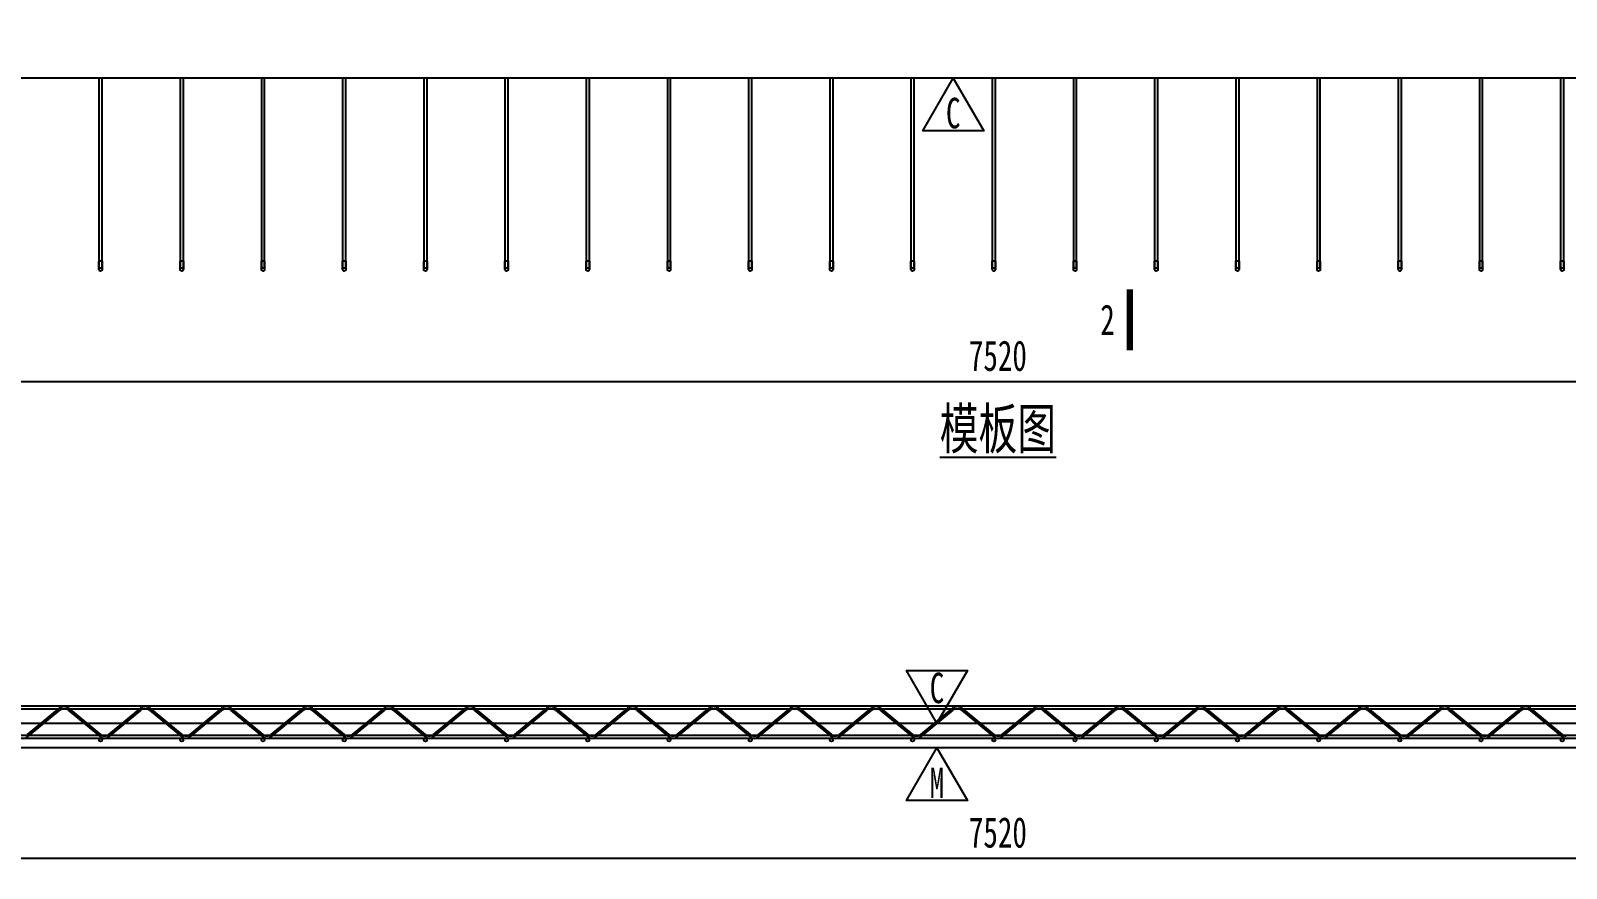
# Model space of a CAD drawing. Extents: x -524 to 129100, y -10500 to 1.
# Drawn here: x 70100 to 73883, y -5326 to -3263 of the extents above; entities that cross this region are included whole.
import ezdxf

# ---------------------------------------------------------------- set-up
doc = ezdxf.new("R2010")
doc.units = 0
doc.header["$LTSCALE"] = 250
doc.linetypes.add('BeePC_CENTER', pattern=[2, 1.25, -0.25, 0.25, -0.25])
doc.layers.get('0').update_dxf_attribs({"linetype": 'CONTINUOUS'})
doc.layers.get('Defpoints').update_dxf_attribs({"linetype": 'CONTINUOUS'})
for name, color, linetype in [('BeePC-CCBZ', 110, 'CONTINUOUS'), ('BeePC-GJ-LEVEL', 141, 'CONTINUOUS'), ('BeePC-GJ-Truss', 185, 'CONTINUOUS'), ('BeePC-TONG-ZT', 50, 'CONTINUOUS')]:
    doc.layers.add(name, color=color, linetype=linetype)
doc.styles.add('BeePC_Dim', font='simfang.ttf', dxfattribs={"width": 0.7})
doc.styles.add('BeePC_Text', font='simfang.ttf', dxfattribs={"width": 0.7})
doc.dimstyles.new('BeePC_DIM_25_25', dxfattribs={"dimtxt": 75, "dimasz": 25, "dimexe": 25, "dimexo": 0, "dimgap": 25, "dimtad": 1, "dimdec": 0, "dimzin": 0, "dimdsep": 46, "dimtxsty": 'BeePC_Dim', "dimblk": 'ARCHTICK', "dimcen": 0, "dimdle": 25, "dimclrt": 7, "dimadec": 0, "dimazin": 0, "dimtfac": 1, "dimtdec": 0, "dimtix": 1, "dimtmove": 2, "dimatfit": 3, "dimfxl": 250, "dimfxlon": 1, "dimtfill": 1, "dimtolj": 1, "dimtzin": 0, "dimarcsym": 0})

# ---------------------------------------------------------------- blocks, each defined once
blk = doc.blocks.new('剖切符号')
at = {"const_width": 15}
blk.add_lwpolyline([(0, 75), (0, -75)], dxfattribs=at)
blk = doc.blocks.new('_ArchTick')
at = {"color": 0, "linetype": 'ByBlock', "const_width": 0.5}
blk.add_lwpolyline([(-0.71, -0.71), (0.71, 0.71)], dxfattribs=at)
blk = doc.blocks.new('*D152')
at = {"layer": 'BeePC-CCBZ', "color": 0, "lineweight": -2, "transparency": 16777216}
for p, q in [((68722.8, -3926.6), (68722.8, -4151.6)), ((76242.4, -3926.6), (76242.4, -4151.6)), ((68697.8, -4126.6), (76267.4, -4126.6))]:
    blk.add_line(p, q, dxfattribs=at)
at = {"layer": 'Defpoints', "color": 0, "transparency": 16777216}
for p in [(68722.8, -2179.6), (76242.4, -2179.6), (76242.4, -4126.6)]:
    blk.add_point(p, dxfattribs=at)
at = {"layer": 'BeePC-CCBZ', "color": 0, "lineweight": -2, "transparency": 16777216, "xscale": 25, "yscale": 25, "zscale": 25, "rotation": 180}
blk.add_blockref('_ArchTick', (68722.8, -4126.6), dxfattribs=at)
at = {"layer": 'BeePC-CCBZ', "color": 0, "lineweight": -2, "transparency": 16777216, "xscale": 25, "yscale": 25, "zscale": 25}
blk.add_blockref('_ArchTick', (76242.4, -4126.6), dxfattribs=at)
at = {"layer": 'BeePC-CCBZ', "color": 7, "linetype": 'BeePC_CENTER', "transparency": 16777216, "insert": (72482.6, -4063.7), "char_height": 75, "attachment_point": 5, "style": 'BeePC_Dim', "bg_fill": 3, "box_fill_scale": 1.1, "bg_fill_color": 256, "bg_fill_true_color": 13158600, "bg_fill_transparency": 0}
blk.add_mtext('\\A1;7520', dxfattribs=at)
blk = doc.blocks.new('*D153')
at = {"layer": 'BeePC-CCBZ', "color": 0, "lineweight": -2, "transparency": 16777216}
for p, q in [((68510.8, -979.6), (68285.8, -979.6)), ((68310.8, -954.6), (68310.8, -3404.6)), ((68510.8, -3379.6), (68285.8, -3379.6))]:
    blk.add_line(p, q, dxfattribs=at)
at = {"layer": 'Defpoints', "color": 0, "transparency": 16777216}
for p in [(72482.6, -979.6), (68310.8, -3379.6), (72482.6, -3379.6)]:
    blk.add_point(p, dxfattribs=at)
at = {"layer": 'BeePC-CCBZ', "color": 0, "lineweight": -2, "transparency": 16777216, "xscale": 25, "yscale": 25, "zscale": 25}
for p, rotation in [((68310.8, -979.6), 90), ((68310.8, -3379.6), 270)]:
    blk.add_blockref('_ArchTick', p, dxfattribs=dict(at, rotation=rotation))
at = {"layer": 'BeePC-CCBZ', "color": 7, "linetype": 'BeePC_CENTER', "transparency": 16777216, "insert": (68247.9, -2179.6), "char_height": 75, "attachment_point": 5, "rotation": 90, "style": 'BeePC_Dim', "bg_fill": 3, "box_fill_scale": 1.1, "bg_fill_color": 256, "bg_fill_true_color": 13158600, "bg_fill_transparency": 0}
blk.add_mtext('\\A1;2400', dxfattribs=at)
blk = doc.blocks.new('*D156')
at = {"layer": 'BeePC-CCBZ', "color": 0, "lineweight": -2, "transparency": 16777216}
for p, q in [((76704.4, -3054.6), (76704.4, -3404.6)), ((76504.4, -3079.6), (76729.4, -3079.6)), ((76504.4, -3379.6), (76729.4, -3379.6))]:
    blk.add_line(p, q, dxfattribs=at)
at = {"layer": 'Defpoints', "color": 0, "transparency": 16777216}
for p in [(70182.6, -3079.6), (72482.6, -3379.6), (76704.4, -3379.6)]:
    blk.add_point(p, dxfattribs=at)
at = {"layer": 'BeePC-CCBZ', "color": 0, "lineweight": -2, "transparency": 16777216, "xscale": 25, "yscale": 25, "zscale": 25}
for p, rotation in [((76704.4, -3079.6), 90), ((76704.4, -3379.6), 270)]:
    blk.add_blockref('_ArchTick', p, dxfattribs=dict(at, rotation=rotation))
at = {"layer": 'BeePC-CCBZ', "color": 7, "linetype": 'BeePC_CENTER', "transparency": 16777216, "insert": (76641.5, -3229.6), "char_height": 75, "attachment_point": 5, "rotation": 90, "style": 'BeePC_Dim', "bg_fill": 3, "box_fill_scale": 1.1, "bg_fill_color": 256, "bg_fill_true_color": 13158600, "bg_fill_transparency": 0}
blk.add_mtext('\\A1;300', dxfattribs=at)
blk = doc.blocks.new('*D159')
at = {"layer": 'BeePC-CCBZ', "color": 0, "lineweight": -2, "transparency": 16777216}
for p, q in [((68722.8, -5100.6), (68722.8, -5325.6)), ((76242.4, -5100.6), (76242.4, -5325.6)), ((68697.8, -5300.6), (76267.4, -5300.6))]:
    blk.add_line(p, q, dxfattribs=at)
at = {"layer": 'Defpoints', "color": 0, "transparency": 16777216}
for p in [(68722.8, -4998.6), (76242.4, -4998.6), (76242.4, -5300.6)]:
    blk.add_point(p, dxfattribs=at)
at = {"layer": 'BeePC-CCBZ', "color": 0, "lineweight": -2, "transparency": 16777216, "xscale": 25, "yscale": 25, "zscale": 25, "rotation": 180}
blk.add_blockref('_ArchTick', (68722.8, -5300.6), dxfattribs=at)
at = {"layer": 'BeePC-CCBZ', "color": 0, "lineweight": -2, "transparency": 16777216, "xscale": 25, "yscale": 25, "zscale": 25}
blk.add_blockref('_ArchTick', (76242.4, -5300.6), dxfattribs=at)
at = {"layer": 'BeePC-CCBZ', "color": 7, "linetype": 'BeePC_CENTER', "transparency": 16777216, "insert": (72482.6, -5237.7), "char_height": 75, "attachment_point": 5, "style": 'BeePC_Dim', "bg_fill": 3, "box_fill_scale": 1.1, "bg_fill_color": 256, "bg_fill_true_color": 13158600, "bg_fill_transparency": 0}
blk.add_mtext('\\A1;7520', dxfattribs=at)
blk = doc.blocks.new('*D160')
at = {"layer": 'BeePC-CCBZ', "color": 0, "lineweight": -2, "transparency": 16777216}
for p, q in [((68310.8, -4943.6), (68310.8, -5053.6)), ((68510.8, -4968.6), (68285.8, -4968.6)), ((68510.8, -5028.6), (68285.8, -5028.6))]:
    blk.add_line(p, q, dxfattribs=at)
at = {"layer": 'Defpoints', "color": 0, "transparency": 16777216}
for p in [(72482.6, -4968.6), (72482.6, -5028.6)]:
    blk.add_point(p, dxfattribs=at)
at = {"layer": 'BeePC-CCBZ', "color": 0, "lineweight": -2, "transparency": 16777216, "xscale": 25, "yscale": 25, "zscale": 25}
for p, rotation in [((68310.8, -4968.6), 270), ((68310.8, -5028.6), 90)]:
    blk.add_blockref('_ArchTick', p, dxfattribs=dict(at, rotation=rotation))
at = {"layer": 'BeePC-CCBZ', "color": 7, "linetype": 'BeePC_CENTER', "transparency": 16777216, "insert": (68247.9, -4998.6), "char_height": 75, "attachment_point": 5, "rotation": 90, "style": 'BeePC_Dim', "bg_fill": 3, "box_fill_scale": 1.1, "bg_fill_color": 256, "bg_fill_true_color": 13158600, "bg_fill_transparency": 0}
blk.add_mtext('\\A1;60', dxfattribs=at)
at = {"layer": 'Defpoints', "color": 0, "transparency": 16777216}
blk.add_point((68310.8, -5028.6), dxfattribs=at)

msp = doc.modelspace()

# ---------------------------------------------------------------- linework, layer by layer
for points in [[(72372.6, -3379.6, 0), (72447.6, -3509.5, 0), (72297.6, -3509.5, 0)], [(72332.6, -4968.6, 0), (72257.6, -4838.7, 0), (72407.6, -4838.7, 0)], [(72332.6, -5028.6, 0), (72407.6, -5158.5, 0), (72257.6, -5158.5, 0)]]:
    msp.add_polyline3d(points, close=True)
at = {"layer": 'BeePC-GJ-LEVEL'}
for points in [[(70276.6, -3844.8), (70276.6, -3379.6), (70268.6, -3379.6), (70268.6, -3844.8)], [(70476.6, -3844.8), (70476.6, -3379.6), (70468.6, -3379.6), (70468.6, -3844.8)], [(70676.6, -3844.8), (70676.6, -3379.6), (70668.6, -3379.6), (70668.6, -3844.8)], [(70876.6, -3844.8), (70876.6, -3379.6), (70868.6, -3379.6), (70868.6, -3844.8)], [(71076.6, -3844.8), (71076.6, -3379.6), (71068.6, -3379.6), (71068.6, -3844.8)], [(71276.6, -3844.8), (71276.6, -3379.6), (71268.6, -3379.6), (71268.6, -3844.8)], [(71476.6, -3844.8), (71476.6, -3379.6), (71468.6, -3379.6), (71468.6, -3844.8)], [(71676.6, -3844.8), (71676.6, -3379.6), (71668.6, -3379.6), (71668.6, -3844.8)], [(71876.6, -3844.8), (71876.6, -3379.6), (71868.6, -3379.6), (71868.6, -3844.8)], [(72076.6, -3844.8), (72076.6, -3379.6), (72068.6, -3379.6), (72068.6, -3844.8)], [(72276.6, -3844.8), (72276.6, -3379.6), (72268.6, -3379.6), (72268.6, -3844.8)], [(72476.6, -3844.8), (72476.6, -3379.6), (72468.6, -3379.6), (72468.6, -3844.8)], [(72676.6, -3844.8), (72676.6, -3379.6), (72668.6, -3379.6), (72668.6, -3844.8)], [(72876.6, -3844.8), (72876.6, -3379.6), (72868.6, -3379.6), (72868.6, -3844.8)], [(73076.6, -3844.8), (73076.6, -3379.6), (73068.6, -3379.6), (73068.6, -3844.8)], [(73276.6, -3844.8), (73276.6, -3379.6), (73268.6, -3379.6), (73268.6, -3844.8)], [(73476.6, -3844.8), (73476.6, -3379.6), (73468.6, -3379.6), (73468.6, -3844.8)], [(73676.6, -3844.8), (73676.6, -3379.6), (73668.6, -3379.6), (73668.6, -3844.8)], [(73876.6, -3844.8), (73876.6, -3379.6), (73868.6, -3379.6), (73868.6, -3844.8)], [(70268.6, -3850.6), (70268.6, -3830.6)], [(70276.6, -3830.6), (70268.6, -3830.6)], [(70276.6, -3830.6), (70276.6, -3850.6)], [(70468.6, -3850.6), (70468.6, -3830.6)], [(70476.6, -3830.6), (70468.6, -3830.6)], [(70476.6, -3830.6), (70476.6, -3850.6)], [(70668.6, -3850.6), (70668.6, -3830.6)], [(70676.6, -3830.6), (70668.6, -3830.6)], [(70676.6, -3830.6), (70676.6, -3850.6)], [(70868.6, -3850.6), (70868.6, -3830.6)], [(70876.6, -3830.6), (70868.6, -3830.6)], [(70876.6, -3830.6), (70876.6, -3850.6)], [(71068.6, -3850.6), (71068.6, -3830.6)], [(71076.6, -3830.6), (71068.6, -3830.6)], [(71076.6, -3830.6), (71076.6, -3850.6)], [(71268.6, -3850.6), (71268.6, -3830.6)], [(71276.6, -3830.6), (71268.6, -3830.6)], [(71276.6, -3830.6), (71276.6, -3850.6)], [(71468.6, -3850.6), (71468.6, -3830.6)], [(71476.6, -3830.6), (71468.6, -3830.6)], [(71476.6, -3830.6), (71476.6, -3850.6)], [(71668.6, -3850.6), (71668.6, -3830.6)], [(71676.6, -3830.6), (71668.6, -3830.6)], [(71676.6, -3830.6), (71676.6, -3850.6)], [(71868.6, -3850.6), (71868.6, -3830.6)], [(71876.6, -3830.6), (71868.6, -3830.6)], [(71876.6, -3830.6), (71876.6, -3850.6)], [(72068.6, -3850.6), (72068.6, -3830.6)], [(72076.6, -3830.6), (72068.6, -3830.6)], [(72076.6, -3830.6), (72076.6, -3850.6)], [(72268.6, -3850.6), (72268.6, -3830.6)], [(72276.6, -3830.6), (72268.6, -3830.6)], [(72276.6, -3830.6), (72276.6, -3850.6)], [(72468.6, -3850.6), (72468.6, -3830.6)], [(72476.6, -3830.6), (72468.6, -3830.6)], [(72476.6, -3830.6), (72476.6, -3850.6)], [(72668.6, -3850.6), (72668.6, -3830.6)], [(72676.6, -3830.6), (72668.6, -3830.6)], [(72676.6, -3830.6), (72676.6, -3850.6)], [(72868.6, -3850.6), (72868.6, -3830.6)], [(72876.6, -3830.6), (72868.6, -3830.6)], [(72876.6, -3830.6), (72876.6, -3850.6)], [(73068.6, -3850.6), (73068.6, -3830.6)], [(73076.6, -3830.6), (73068.6, -3830.6)], [(73076.6, -3830.6), (73076.6, -3850.6)], [(73268.6, -3850.6), (73268.6, -3830.6)], [(73276.6, -3830.6), (73268.6, -3830.6)], [(73276.6, -3830.6), (73276.6, -3850.6)], [(73468.6, -3850.6), (73468.6, -3830.6)], [(73476.6, -3830.6), (73468.6, -3830.6)], [(73476.6, -3830.6), (73476.6, -3850.6)], [(73668.6, -3850.6), (73668.6, -3830.6)], [(73676.6, -3830.6), (73668.6, -3830.6)], [(73676.6, -3830.6), (73676.6, -3850.6)], [(73868.6, -3850.6), (73868.6, -3830.6)], [(73876.6, -3830.6), (73868.6, -3830.6)], [(73876.6, -3830.6), (73876.6, -3850.6)], [(68582.8, -4997.6), (76432.4, -4997.6), (76432.4, -5005.6), (68582.8, -5005.6), (68582.8, -4997.6)]]:
    msp.add_lwpolyline(points, dxfattribs=at)
for centre in [(70272.6, -3850.6), (70472.6, -3850.6), (70672.6, -3850.6), (70872.6, -3850.6), (71072.6, -3850.6), (71272.6, -3850.6), (71472.6, -3850.6), (71672.6, -3850.6), (71872.6, -3850.6), (72072.6, -3850.6), (72272.6, -3850.6), (72472.6, -3850.6), (72672.6, -3850.6), (72872.6, -3850.6), (73072.6, -3850.6), (73272.6, -3850.6), (73472.6, -3850.6), (73672.6, -3850.6), (73872.6, -3850.6), (70272.6, -5009.6), (70272.6, -5009.6), (70272.6, -5009.6), (70472.6, -5009.6), (70472.6, -5009.6), (70472.6, -5009.6), (70672.6, -5009.6), (70672.6, -5009.6), (70672.6, -5009.6), (70872.6, -5009.6), (70872.6, -5009.6), (70872.6, -5009.6), (71072.6, -5009.6), (71072.6, -5009.6), (71072.6, -5009.6), (71272.6, -5009.6), (71272.6, -5009.6), (71272.6, -5009.6), (71472.6, -5009.6), (71472.6, -5009.6), (71472.6, -5009.6), (71672.6, -5009.6), (71672.6, -5009.6), (71672.6, -5009.6), (71872.6, -5009.6), (71872.6, -5009.6), (71872.6, -5009.6), (72072.6, -5009.6), (72072.6, -5009.6), (72072.6, -5009.6), (72272.6, -5009.6), (72272.6, -5009.6), (72272.6, -5009.6), (72472.6, -5009.6), (72472.6, -5009.6), (72472.6, -5009.6), (72672.6, -5009.6), (72672.6, -5009.6), (72672.6, -5009.6), (72872.6, -5009.6), (72872.6, -5009.6), (72872.6, -5009.6), (73072.6, -5009.6), (73072.6, -5009.6), (73072.6, -5009.6), (73272.6, -5009.6), (73272.6, -5009.6), (73272.6, -5009.6), (73472.6, -5009.6), (73472.6, -5009.6), (73472.6, -5009.6), (73672.6, -5009.6), (73672.6, -5009.6), (73672.6, -5009.6), (73872.6, -5009.6), (73872.6, -5009.6), (73872.6, -5009.6)]:
    msp.add_circle(centre, 4, dxfattribs=at)
at = {"layer": 'BeePC-GJ-Truss'}
for points in [[(68782.6, -4925.6), (76182.6, -4925.6), (76182.6, -4933.6), (68782.6, -4933.6), (68782.6, -4925.6)], [(70082.6, -5005.6), (70086, -5005.1), (70089.2, -5004), (70092.8, -5001.8), (70172.4, -4936.5)], [(70092.8, -4995.8), (70172.4, -4930.5)], [(70192.8, -4930.5), (70272.4, -4995.8)], [(70192.8, -4936.5), (70272.4, -5001.8), (70275.2, -5003.6), (70278.4, -5004.9), (70282.6, -5005.6)], [(70282.6, -5005.6), (70286, -5005.1), (70289.2, -5004), (70292.8, -5001.8), (70372.4, -4936.5)], [(70292.8, -4995.8), (70372.4, -4930.5)], [(70392.8, -4930.5), (70472.4, -4995.8)], [(70392.8, -4936.5), (70472.4, -5001.8), (70475.2, -5003.6), (70478.4, -5004.9), (70482.6, -5005.6)], [(70482.6, -5005.6), (70486, -5005.1), (70489.2, -5004), (70492.8, -5001.8), (70572.4, -4936.5)], [(70492.8, -4995.8), (70572.4, -4930.5)], [(70592.8, -4930.5), (70672.4, -4995.8)], [(70592.8, -4936.5), (70672.4, -5001.8), (70675.2, -5003.6), (70678.4, -5004.9), (70682.6, -5005.6)], [(70682.6, -5005.6), (70686, -5005.1), (70689.2, -5004), (70692.8, -5001.8), (70772.4, -4936.5)], [(70692.8, -4995.8), (70772.4, -4930.5)], [(70792.8, -4930.5), (70872.4, -4995.8)], [(70792.8, -4936.5), (70872.4, -5001.8), (70875.2, -5003.6), (70878.4, -5004.9), (70882.6, -5005.6)], [(70882.6, -5005.6), (70886, -5005.1), (70889.2, -5004), (70892.8, -5001.8), (70972.4, -4936.5)], [(70892.8, -4995.8), (70972.4, -4930.5)], [(70992.8, -4930.5), (71072.4, -4995.8)], [(70992.8, -4936.5), (71072.4, -5001.8), (71075.2, -5003.6), (71078.4, -5004.9), (71082.6, -5005.6)], [(71082.6, -5005.6), (71086, -5005.1), (71089.2, -5004), (71092.8, -5001.8), (71172.4, -4936.5)], [(71092.8, -4995.8), (71172.4, -4930.5)], [(71192.8, -4930.5), (71272.4, -4995.8)], [(71192.8, -4936.5), (71272.4, -5001.8), (71275.2, -5003.6), (71278.4, -5004.9), (71282.6, -5005.6)], [(71282.6, -5005.6), (71286, -5005.1), (71289.2, -5004), (71292.8, -5001.8), (71372.4, -4936.5)], [(71292.8, -4995.8), (71372.4, -4930.5)], [(71392.8, -4930.5), (71472.4, -4995.8)], [(71392.8, -4936.5), (71472.4, -5001.8), (71475.2, -5003.6), (71478.4, -5004.9), (71482.6, -5005.6)], [(71482.6, -5005.6), (71486, -5005.1), (71489.2, -5004), (71492.8, -5001.8), (71572.4, -4936.5)], [(71492.8, -4995.8), (71572.4, -4930.5)], [(71592.8, -4930.5), (71672.4, -4995.8)], [(71592.8, -4936.5), (71672.4, -5001.8), (71675.2, -5003.6), (71678.4, -5004.9), (71682.6, -5005.6)], [(71682.6, -5005.6), (71686, -5005.1), (71689.2, -5004), (71692.8, -5001.8), (71772.4, -4936.5)], [(71692.8, -4995.8), (71772.4, -4930.5)], [(71792.8, -4930.5), (71872.4, -4995.8)], [(71792.8, -4936.5), (71872.4, -5001.8), (71875.2, -5003.6), (71878.4, -5004.9), (71882.6, -5005.6)], [(71882.6, -5005.6), (71886, -5005.1), (71889.2, -5004), (71892.8, -5001.8), (71972.4, -4936.5)], [(71892.8, -4995.8), (71972.4, -4930.5)], [(71992.8, -4930.5), (72072.4, -4995.8)], [(71992.8, -4936.5), (72072.4, -5001.8), (72075.2, -5003.6), (72078.4, -5004.9), (72082.6, -5005.6)], [(72082.6, -5005.6), (72086, -5005.1), (72089.2, -5004), (72092.8, -5001.8), (72172.4, -4936.5)], [(72092.8, -4995.8), (72172.4, -4930.5)], [(72192.8, -4930.5), (72272.4, -4995.8)], [(72192.8, -4936.5), (72272.4, -5001.8), (72275.2, -5003.6), (72278.4, -5004.9), (72282.6, -5005.6)], [(72282.6, -5005.6), (72286, -5005.1), (72289.2, -5004), (72292.8, -5001.8), (72372.4, -4936.5)], [(72292.8, -4995.8), (72372.4, -4930.5)], [(72392.8, -4930.5), (72472.4, -4995.8)], [(72392.8, -4936.5), (72472.4, -5001.8), (72475.2, -5003.6), (72478.4, -5004.9), (72482.6, -5005.6)], [(72482.6, -5005.6), (72486, -5005.1), (72489.2, -5004), (72492.8, -5001.8), (72572.4, -4936.5)], [(72492.8, -4995.8), (72572.4, -4930.5)], [(72592.8, -4930.5), (72672.4, -4995.8)], [(72592.8, -4936.5), (72672.4, -5001.8), (72675.2, -5003.6), (72678.4, -5004.9), (72682.6, -5005.6)], [(72682.6, -5005.6), (72686, -5005.1), (72689.2, -5004), (72692.8, -5001.8), (72772.4, -4936.5)], [(72692.8, -4995.8), (72772.4, -4930.5)], [(72792.8, -4930.5), (72872.4, -4995.8)], [(72792.8, -4936.5), (72872.4, -5001.8), (72875.2, -5003.6), (72878.4, -5004.9), (72882.6, -5005.6)], [(72882.6, -5005.6), (72886, -5005.1), (72889.2, -5004), (72892.8, -5001.8), (72972.4, -4936.5)], [(72892.8, -4995.8), (72972.4, -4930.5)], [(72992.8, -4930.5), (73072.4, -4995.8)], [(72992.8, -4936.5), (73072.4, -5001.8), (73075.2, -5003.6), (73078.4, -5004.9), (73082.6, -5005.6)], [(73082.6, -5005.6), (73086, -5005.1), (73089.2, -5004), (73092.8, -5001.8), (73172.4, -4936.5)], [(73092.8, -4995.8), (73172.4, -4930.5)], [(73192.8, -4930.5), (73272.4, -4995.8)], [(73192.8, -4936.5), (73272.4, -5001.8), (73275.2, -5003.6), (73278.4, -5004.9), (73282.6, -5005.6)], [(73282.6, -5005.6), (73286, -5005.1), (73289.2, -5004), (73292.8, -5001.8), (73372.4, -4936.5)], [(73292.8, -4995.8), (73372.4, -4930.5)], [(73392.8, -4930.5), (73472.4, -4995.8)], [(73392.8, -4936.5), (73472.4, -5001.8), (73475.2, -5003.6), (73478.4, -5004.9), (73482.6, -5005.6)], [(73482.6, -5005.6), (73486, -5005.1), (73489.2, -5004), (73492.8, -5001.8), (73572.4, -4936.5)], [(73492.8, -4995.8), (73572.4, -4930.5)], [(73592.8, -4930.5), (73672.4, -4995.8)], [(73592.8, -4936.5), (73672.4, -5001.8), (73675.2, -5003.6), (73678.4, -5004.9), (73682.6, -5005.6)], [(73682.6, -5005.6), (73686, -5005.1), (73689.2, -5004), (73692.8, -5001.8), (73772.4, -4936.5)], [(73692.8, -4995.8), (73772.4, -4930.5)], [(73792.8, -4930.5), (73872.4, -4995.8)], [(73792.8, -4936.5), (73872.4, -5001.8), (73875.2, -5003.6), (73878.4, -5004.9), (73882.6, -5005.6)], [(68782.6, -4997.6), (76182.6, -4997.6), (76182.6, -5005.6), (68782.6, -5005.6), (68782.6, -4997.6)]]:
    msp.add_lwpolyline(points, dxfattribs=at)
for centre, major_axis, start_param, end_param in [((70183.8, -4943.8), (18, 0), 1.635672, 2.256488), ((70183.8, -4943.8), (18, 0), 1.635672, 2.256488), ((70181.4, -4944.1), (12, 0), 1.470144, 2.422017), ((70181.4, -4944.1), (12, 0), 1.470144, 2.422017), ((70181.4, -4943.8), (18, 0), 0.885104, 1.50592), ((70181.4, -4943.8), (18, 0), 0.885104, 1.50592), ((70183.8, -4944.1), (12, 0), 0.719576, 1.671449), ((70183.8, -4944.1), (12, 0), 0.719576, 1.671449), ((70383.8, -4943.8), (18, 0), 1.635672, 2.256488), ((70383.8, -4943.8), (18, 0), 1.635672, 2.256488), ((70381.4, -4944.1), (12, 0), 1.470144, 2.422017), ((70381.4, -4944.1), (12, 0), 1.470144, 2.422017), ((70381.4, -4943.8), (18, 0), 0.885104, 1.50592), ((70381.4, -4943.8), (18, 0), 0.885104, 1.50592), ((70383.8, -4944.1), (12, 0), 0.719576, 1.671449), ((70383.8, -4944.1), (12, 0), 0.719576, 1.671449), ((70583.8, -4943.8), (18, 0), 1.635672, 2.256488), ((70583.8, -4943.8), (18, 0), 1.635672, 2.256488), ((70581.4, -4944.1), (12, 0), 1.470144, 2.422017), ((70581.4, -4944.1), (12, 0), 1.470144, 2.422017), ((70581.4, -4943.8), (18, 0), 0.885104, 1.50592), ((70581.4, -4943.8), (18, 0), 0.885104, 1.50592), ((70583.8, -4944.1), (12, 0), 0.719576, 1.671449), ((70583.8, -4944.1), (12, 0), 0.719576, 1.671449), ((70783.8, -4943.8), (18, 0), 1.635672, 2.256488), ((70783.8, -4943.8), (18, 0), 1.635672, 2.256488), ((70781.4, -4944.1), (12, 0), 1.470144, 2.422017), ((70781.4, -4944.1), (12, 0), 1.470144, 2.422017), ((70781.4, -4943.8), (18, 0), 0.885104, 1.50592), ((70781.4, -4943.8), (18, 0), 0.885104, 1.50592), ((70783.8, -4944.1), (12, 0), 0.719576, 1.671449), ((70783.8, -4944.1), (12, 0), 0.719576, 1.671449), ((70983.8, -4943.8), (18, 0), 1.635672, 2.256488), ((70983.8, -4943.8), (18, 0), 1.635672, 2.256488), ((70981.4, -4944.1), (12, 0), 1.470144, 2.422017), ((70981.4, -4944.1), (12, 0), 1.470144, 2.422017), ((70981.4, -4943.8), (18, 0), 0.885104, 1.50592), ((70981.4, -4943.8), (18, 0), 0.885104, 1.50592), ((70983.8, -4944.1), (12, 0), 0.719576, 1.671449), ((70983.8, -4944.1), (12, 0), 0.719576, 1.671449), ((71183.8, -4943.8), (18, 0), 1.635672, 2.256488), ((71183.8, -4943.8), (18, 0), 1.635672, 2.256488), ((71181.4, -4944.1), (12, 0), 1.470144, 2.422017), ((71181.4, -4944.1), (12, 0), 1.470144, 2.422017), ((71181.4, -4943.8), (18, 0), 0.885104, 1.50592), ((71181.4, -4943.8), (18, 0), 0.885104, 1.50592), ((71183.8, -4944.1), (12, 0), 0.719576, 1.671449), ((71183.8, -4944.1), (12, 0), 0.719576, 1.671449), ((71383.8, -4943.8), (18, 0), 1.635672, 2.256488), ((71383.8, -4943.8), (18, 0), 1.635672, 2.256488), ((71381.4, -4944.1), (12, 0), 1.470144, 2.422017), ((71381.4, -4944.1), (12, 0), 1.470144, 2.422017), ((71381.4, -4943.8), (18, 0), 0.885104, 1.50592), ((71381.4, -4943.8), (18, 0), 0.885104, 1.50592), ((71383.8, -4944.1), (12, 0), 0.719576, 1.671449), ((71383.8, -4944.1), (12, 0), 0.719576, 1.671449), ((71583.8, -4943.8), (18, 0), 1.635672, 2.256488), ((71583.8, -4943.8), (18, 0), 1.635672, 2.256488), ((71581.4, -4944.1), (12, 0), 1.470144, 2.422017), ((71581.4, -4944.1), (12, 0), 1.470144, 2.422017), ((71581.4, -4943.8), (18, 0), 0.885104, 1.50592), ((71581.4, -4943.8), (18, 0), 0.885104, 1.50592), ((71583.8, -4944.1), (12, 0), 0.719576, 1.671449), ((71583.8, -4944.1), (12, 0), 0.719576, 1.671449), ((71783.8, -4943.8), (18, 0), 1.635672, 2.256488), ((71783.8, -4943.8), (18, 0), 1.635672, 2.256488), ((71781.4, -4944.1), (12, 0), 1.470144, 2.422017), ((71781.4, -4944.1), (12, 0), 1.470144, 2.422017), ((71781.4, -4943.8), (18, 0), 0.885104, 1.50592), ((71781.4, -4943.8), (18, 0), 0.885104, 1.50592), ((71783.8, -4944.1), (12, 0), 0.719576, 1.671449), ((71783.8, -4944.1), (12, 0), 0.719576, 1.671449), ((71983.8, -4943.8), (18, 0), 1.635672, 2.256488), ((71983.8, -4943.8), (18, 0), 1.635672, 2.256488), ((71981.4, -4944.1), (12, 0), 1.470144, 2.422017), ((71981.4, -4944.1), (12, 0), 1.470144, 2.422017), ((71981.4, -4943.8), (18, 0), 0.885104, 1.50592), ((71981.4, -4943.8), (18, 0), 0.885104, 1.50592), ((71983.8, -4944.1), (12, 0), 0.719576, 1.671449), ((71983.8, -4944.1), (12, 0), 0.719576, 1.671449), ((72183.8, -4943.8), (18, 0), 1.635672, 2.256488), ((72183.8, -4943.8), (18, 0), 1.635672, 2.256488), ((72181.4, -4944.1), (12, 0), 1.470144, 2.422017), ((72181.4, -4944.1), (12, 0), 1.470144, 2.422017), ((72181.4, -4943.8), (18, 0), 0.885104, 1.50592), ((72181.4, -4943.8), (18, 0), 0.885104, 1.50592), ((72183.8, -4944.1), (12, 0), 0.719576, 1.671449), ((72183.8, -4944.1), (12, 0), 0.719576, 1.671449), ((72383.8, -4943.8), (18, 0), 1.635672, 2.256488), ((72383.8, -4943.8), (18, 0), 1.635672, 2.256488), ((72381.4, -4944.1), (12, 0), 1.470144, 2.422017), ((72381.4, -4944.1), (12, 0), 1.470144, 2.422017), ((72381.4, -4943.8), (18, 0), 0.885104, 1.50592), ((72381.4, -4943.8), (18, 0), 0.885104, 1.50592), ((72383.8, -4944.1), (12, 0), 0.719576, 1.671449), ((72383.8, -4944.1), (12, 0), 0.719576, 1.671449), ((72583.8, -4943.8), (18, 0), 1.635672, 2.256488), ((72583.8, -4943.8), (18, 0), 1.635672, 2.256488), ((72581.4, -4944.1), (12, 0), 1.470144, 2.422017), ((72581.4, -4944.1), (12, 0), 1.470144, 2.422017), ((72581.4, -4943.8), (18, 0), 0.885104, 1.50592), ((72581.4, -4943.8), (18, 0), 0.885104, 1.50592), ((72583.8, -4944.1), (12, 0), 0.719576, 1.671449), ((72583.8, -4944.1), (12, 0), 0.719576, 1.671449), ((72783.8, -4943.8), (18, 0), 1.635672, 2.256488), ((72783.8, -4943.8), (18, 0), 1.635672, 2.256488), ((72781.4, -4944.1), (12, 0), 1.470144, 2.422017), ((72781.4, -4944.1), (12, 0), 1.470144, 2.422017), ((72781.4, -4943.8), (18, 0), 0.885104, 1.50592), ((72781.4, -4943.8), (18, 0), 0.885104, 1.50592), ((72783.8, -4944.1), (12, 0), 0.719576, 1.671449), ((72783.8, -4944.1), (12, 0), 0.719576, 1.671449), ((72983.8, -4943.8), (18, 0), 1.635672, 2.256488), ((72983.8, -4943.8), (18, 0), 1.635672, 2.256488), ((72981.4, -4944.1), (12, 0), 1.470144, 2.422017), ((72981.4, -4944.1), (12, 0), 1.470144, 2.422017), ((72981.4, -4943.8), (18, 0), 0.885104, 1.50592), ((72981.4, -4943.8), (18, 0), 0.885104, 1.50592), ((72983.8, -4944.1), (12, 0), 0.719576, 1.671449), ((72983.8, -4944.1), (12, 0), 0.719576, 1.671449), ((73183.8, -4943.8), (18, 0), 1.635672, 2.256488), ((73183.8, -4943.8), (18, 0), 1.635672, 2.256488), ((73181.4, -4944.1), (12, 0), 1.470144, 2.422017), ((73181.4, -4944.1), (12, 0), 1.470144, 2.422017), ((73181.4, -4943.8), (18, 0), 0.885104, 1.50592), ((73181.4, -4943.8), (18, 0), 0.885104, 1.50592), ((73183.8, -4944.1), (12, 0), 0.719576, 1.671449), ((73183.8, -4944.1), (12, 0), 0.719576, 1.671449), ((73383.8, -4943.8), (18, 0), 1.635672, 2.256488), ((73383.8, -4943.8), (18, 0), 1.635672, 2.256488), ((73381.4, -4944.1), (12, 0), 1.470144, 2.422017), ((73381.4, -4944.1), (12, 0), 1.470144, 2.422017), ((73381.4, -4943.8), (18, 0), 0.885104, 1.50592), ((73381.4, -4943.8), (18, 0), 0.885104, 1.50592), ((73383.8, -4944.1), (12, 0), 0.719576, 1.671449), ((73383.8, -4944.1), (12, 0), 0.719576, 1.671449), ((73583.8, -4943.8), (18, 0), 1.635672, 2.256488), ((73583.8, -4943.8), (18, 0), 1.635672, 2.256488), ((73581.4, -4944.1), (12, 0), 1.470144, 2.422017), ((73581.4, -4944.1), (12, 0), 1.470144, 2.422017), ((73581.4, -4943.8), (18, 0), 0.885104, 1.50592), ((73581.4, -4943.8), (18, 0), 0.885104, 1.50592), ((73583.8, -4944.1), (12, 0), 0.719576, 1.671449), ((73583.8, -4944.1), (12, 0), 0.719576, 1.671449), ((73783.8, -4943.8), (18, 0), 1.635672, 2.256488), ((73783.8, -4943.8), (18, 0), 1.635672, 2.256488), ((73781.4, -4944.1), (12, 0), 1.470144, 2.422017), ((73781.4, -4944.1), (12, 0), 1.470144, 2.422017), ((73781.4, -4943.8), (18, 0), 0.885104, 1.50592), ((73781.4, -4943.8), (18, 0), 0.885104, 1.50592), ((73783.8, -4944.1), (12, 0), 0.719576, 1.671449), ((73783.8, -4944.1), (12, 0), 0.719576, 1.671449), ((70281.4, -4988.2), (12, 0), 3.861169, 4.813041), ((70281.4, -4988.2), (12, 0), 3.861169, 4.813041), ((70283.8, -4988.2), (12, 0), 4.611737, 5.563609), ((70283.8, -4988.2), (12, 0), 4.611737, 5.563609), ((70481.4, -4988.2), (12, 0), 3.861169, 4.813041), ((70481.4, -4988.2), (12, 0), 3.861169, 4.813041), ((70483.8, -4988.2), (12, 0), 4.611737, 5.563609), ((70483.8, -4988.2), (12, 0), 4.611737, 5.563609), ((70681.4, -4988.2), (12, 0), 3.861169, 4.813041), ((70681.4, -4988.2), (12, 0), 3.861169, 4.813041), ((70683.8, -4988.2), (12, 0), 4.611737, 5.563609), ((70683.8, -4988.2), (12, 0), 4.611737, 5.563609), ((70881.4, -4988.2), (12, 0), 3.861169, 4.813041), ((70881.4, -4988.2), (12, 0), 3.861169, 4.813041), ((70883.8, -4988.2), (12, 0), 4.611737, 5.563609), ((70883.8, -4988.2), (12, 0), 4.611737, 5.563609), ((71081.4, -4988.2), (12, 0), 3.861169, 4.813041), ((71081.4, -4988.2), (12, 0), 3.861169, 4.813041), ((71083.8, -4988.2), (12, 0), 4.611737, 5.563609), ((71083.8, -4988.2), (12, 0), 4.611737, 5.563609), ((71281.4, -4988.2), (12, 0), 3.861169, 4.813041), ((71281.4, -4988.2), (12, 0), 3.861169, 4.813041), ((71283.8, -4988.2), (12, 0), 4.611737, 5.563609), ((71283.8, -4988.2), (12, 0), 4.611737, 5.563609), ((71481.4, -4988.2), (12, 0), 3.861169, 4.813041), ((71481.4, -4988.2), (12, 0), 3.861169, 4.813041), ((71483.8, -4988.2), (12, 0), 4.611737, 5.563609), ((71483.8, -4988.2), (12, 0), 4.611737, 5.563609), ((71681.4, -4988.2), (12, 0), 3.861169, 4.813041), ((71681.4, -4988.2), (12, 0), 3.861169, 4.813041), ((71683.8, -4988.2), (12, 0), 4.611737, 5.563609), ((71683.8, -4988.2), (12, 0), 4.611737, 5.563609), ((71881.4, -4988.2), (12, 0), 3.861169, 4.813041), ((71881.4, -4988.2), (12, 0), 3.861169, 4.813041), ((71883.8, -4988.2), (12, 0), 4.611737, 5.563609), ((71883.8, -4988.2), (12, 0), 4.611737, 5.563609), ((72081.4, -4988.2), (12, 0), 3.861169, 4.813041), ((72081.4, -4988.2), (12, 0), 3.861169, 4.813041), ((72083.8, -4988.2), (12, 0), 4.611737, 5.563609), ((72083.8, -4988.2), (12, 0), 4.611737, 5.563609), ((72281.4, -4988.2), (12, 0), 3.861169, 4.813041), ((72281.4, -4988.2), (12, 0), 3.861169, 4.813041), ((72283.8, -4988.2), (12, 0), 4.611737, 5.563609), ((72283.8, -4988.2), (12, 0), 4.611737, 5.563609), ((72481.4, -4988.2), (12, 0), 3.861169, 4.813041), ((72481.4, -4988.2), (12, 0), 3.861169, 4.813041), ((72483.8, -4988.2), (12, 0), 4.611737, 5.563609), ((72483.8, -4988.2), (12, 0), 4.611737, 5.563609), ((72681.4, -4988.2), (12, 0), 3.861169, 4.813041), ((72681.4, -4988.2), (12, 0), 3.861169, 4.813041), ((72683.8, -4988.2), (12, 0), 4.611737, 5.563609), ((72683.8, -4988.2), (12, 0), 4.611737, 5.563609), ((72881.4, -4988.2), (12, 0), 3.861169, 4.813041), ((72881.4, -4988.2), (12, 0), 3.861169, 4.813041), ((72883.8, -4988.2), (12, 0), 4.611737, 5.563609), ((72883.8, -4988.2), (12, 0), 4.611737, 5.563609), ((73081.4, -4988.2), (12, 0), 3.861169, 4.813041), ((73081.4, -4988.2), (12, 0), 3.861169, 4.813041), ((73083.8, -4988.2), (12, 0), 4.611737, 5.563609), ((73083.8, -4988.2), (12, 0), 4.611737, 5.563609), ((73281.4, -4988.2), (12, 0), 3.861169, 4.813041), ((73281.4, -4988.2), (12, 0), 3.861169, 4.813041), ((73283.8, -4988.2), (12, 0), 4.611737, 5.563609), ((73283.8, -4988.2), (12, 0), 4.611737, 5.563609), ((73481.4, -4988.2), (12, 0), 3.861169, 4.813041), ((73481.4, -4988.2), (12, 0), 3.861169, 4.813041), ((73483.8, -4988.2), (12, 0), 4.611737, 5.563609), ((73483.8, -4988.2), (12, 0), 4.611737, 5.563609), ((73681.4, -4988.2), (12, 0), 3.861169, 4.813041), ((73681.4, -4988.2), (12, 0), 3.861169, 4.813041), ((73683.8, -4988.2), (12, 0), 4.611737, 5.563609), ((73683.8, -4988.2), (12, 0), 4.611737, 5.563609), ((73881.4, -4988.2), (12, 0), 3.861169, 4.813041), ((73881.4, -4988.2), (12, 0), 3.861169, 4.813041)]:
    msp.add_ellipse(centre, major_axis=major_axis, ratio=0.957465, start_param=start_param, end_param=end_param, dxfattribs=at)
at = {"layer": 'BeePC-TONG-ZT'}
for points in [[(68722.8, -979.6), (76242.4, -979.6), (76242.4, -3379.6), (68722.8, -3379.6), (68722.8, -979.6)], [(68722.8, -4968.6), (76242.4, -4968.6), (76242.4, -5028.6), (68722.8, -5028.6), (68722.8, -4968.6)]]:
    msp.add_lwpolyline(points, dxfattribs=at)

# ---------------------------------------------------------------- block references
at = {"rotation": 180}
msp.add_blockref('剖切符号', (72807.6, -3974.6), dxfattribs=at)

# ---------------------------------------------------------------- texts
at = {"attachment_point": 5, "style": 'BeePC_Text'}
for s, insert, char_height in [('C', (72372.6, -3466.2), 75), ('2', (72752.6, -3974.6), 75), ('\\L模板图\\o', (72482.6, -4248.6), 100), ('C', (72332.6, -4882), 75), ('M', (72332.6, -5115.2), 75)]:
    msp.add_mtext(s, dxfattribs=dict(at, insert=insert, char_height=char_height))

# ---------------------------------------------------------------- next in the draw order: dimensions: what is measured, and where the dimension line sits
at = {"layer": 'BeePC-CCBZ'}
for base, p1, p2, picture, middle in [((76242.4, -4126.6), (68722.8, -2179.6), (76242.4, -2179.6), '*D152', (72482.6, -4063.7)), ((76242.4, -5300.6), (68722.8, -4998.6), (76242.4, -4998.6), '*D159', (72482.6, -5237.7))]:
    dim = msp.add_linear_dim(base=base, p1=p1, p2=p2, angle=0, dimstyle='BeePC_DIM_25_25', override={"dimfxl": 200}, dxfattribs=at)
    dim.commit()
    dim.dimension.update_dxf_attribs({"geometry": picture, "text_midpoint": middle})

# ---------------------------------------------------------------- next in the draw order: dimensions: what is measured, and where the dimension line sits
for base, p1, p2, picture, middle in [((68310.8, -3379.6), (72482.6, -979.6), (72482.6, -3379.6), '*D153', (68247.9, -2179.6)), ((68310.8, -5028.6), (72482.6, -4968.6), (72482.6, -5028.6), '*D160', (68247.9, -4998.6))]:
    dim = msp.add_linear_dim(base=base, p1=p1, p2=p2, angle=90, dimstyle='BeePC_DIM_25_25', override={"dimfxl": 200}, dxfattribs=at)
    dim.commit()
    dim.dimension.update_dxf_attribs({"geometry": picture, "text_midpoint": middle})

# ---------------------------------------------------------------- next in the draw order: dimensions: what is measured, and where the dimension line sits
dim = msp.add_linear_dim(base=(76704.4, -3379.6), p1=(70182.6, -3079.6), p2=(72482.6, -3379.6), angle=90, dimstyle='BeePC_DIM_25_25', override={"dimfxl": 200}, dxfattribs=at)
dim.commit()
dim.dimension.update_dxf_attribs({"geometry": '*D156', "text_midpoint": (76641.5, -3229.6)})

doc.saveas('drawing.dxf')
